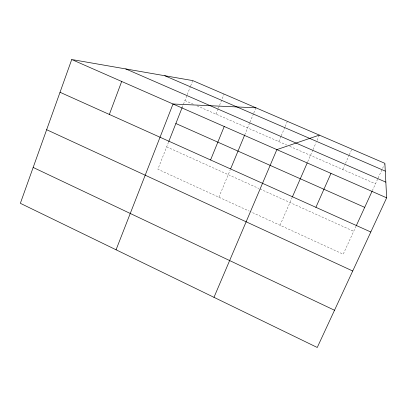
<?xml version="1.0" encoding="UTF-8"?>
<svg xmlns="http://www.w3.org/2000/svg" width="407" height="407" viewBox="0 0 407 407"><rect width="100%" height="100%" fill="white"/><g stroke="black" fill="none" stroke-linecap="round" stroke-linejoin="round"><path stroke-width="0.31" stroke-dasharray="2.04 1.53" d="M168.513 142.196L157.87 169.236L249.211 211.116M182.127 107.611L186.986 95.263M187.215 94.678L190.451 86.467M190.68 85.882L192.755 80.601M215.995 114.123L218.137 108.822M218.376 108.231L219.327 105.876M219.566 105.286L224.089 94.093M218.88 197.207L230.138 170.055M244.719 134.885L249.75 122.756M249.984 122.181L253.561 113.563M253.8 112.988L255.947 107.814M278.79 141.555L281.003 136.36M281.247 135.785L284.931 127.126M285.175 126.546L287.383 121.352M280.036 225.244L292.226 197.298M307.758 161.676L312.769 150.188M313.024 149.608L316.056 142.648M317.068 140.334L319.342 135.114M342.725 169.485L344.495 165.522M345.507 163.258L349.053 155.332M349.303 154.767L351.836 149.104M356.064 226.165L343.203 254.207L250.356 211.635M372.329 190.695L377.838 178.683M378.098 178.113L384.62 163.904M184.905 100.544L193.544 104.314M196.998 105.825L286.859 145.08M289.743 146.342L375.493 183.801M166.672 146.866L258.842 188.472M259.992 188.99L353.714 231.293"/><path stroke-width="0.61" d="M71.729 59.524L20.35 203.312L317.251 347.476L386.65 197.827L384.88 163.334L192.755 80.601L71.729 59.524L386.65 197.827M109.351 114.448L121.678 81.461M116.066 249.786L173.016 104.004L255.947 107.814M168.742 141.611L182.127 107.611M210.577 159.961L224.226 126.496M230.611 168.905L244.48 135.46M213.98 297.329L276.862 149.613L319.342 135.114M292.475 196.718L307.265 162.815M315.903 207.321L330.983 173.377M356.329 225.595L372.069 191.27M164.784 75.733L385.276 171.108M125.778 68.936L385.846 182.138M175.865 123.514L364.687 207.356M60.027 92.272L370.802 232M46.652 129.706L352.716 270.996M33.165 167.45L334.513 310.251"/></g></svg>
